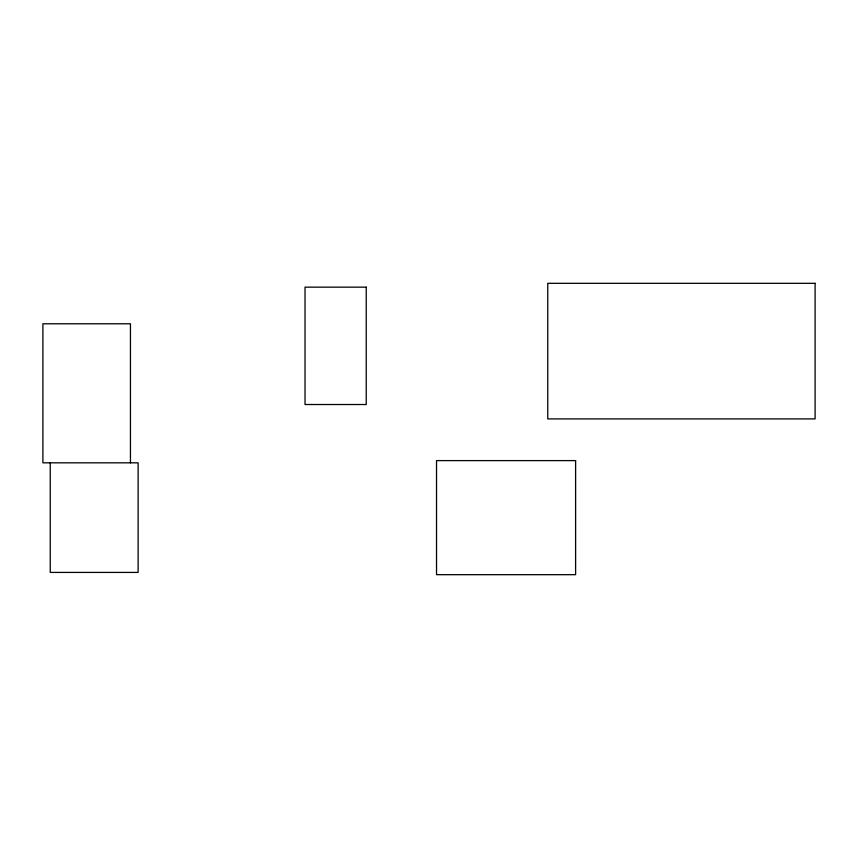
<?xml version="1.0" encoding="UTF-8"?>
<svg xmlns="http://www.w3.org/2000/svg" width="858" height="858" viewBox="0 0 858 858"><rect width="100%" height="100%" fill="white"/><g stroke="black" fill="none" stroke-linecap="round" stroke-linejoin="round"><path stroke-width="1.29" d="M130.448 462.827L130.448 323.777L42.9 323.777L42.9 462.827L138.127 462.827L138.127 572.415L50.247 572.415L50.247 462.827M815.1 283.322L547.758 283.322L547.758 418.908L815.1 418.908L815.1 283.322M366.237 287.151L305.03 287.151L305.03 404.515L366.237 404.515L366.237 287.151M575.611 460.607L436.529 460.607L436.529 574.678L575.611 574.678L575.611 460.607"/></g></svg>
